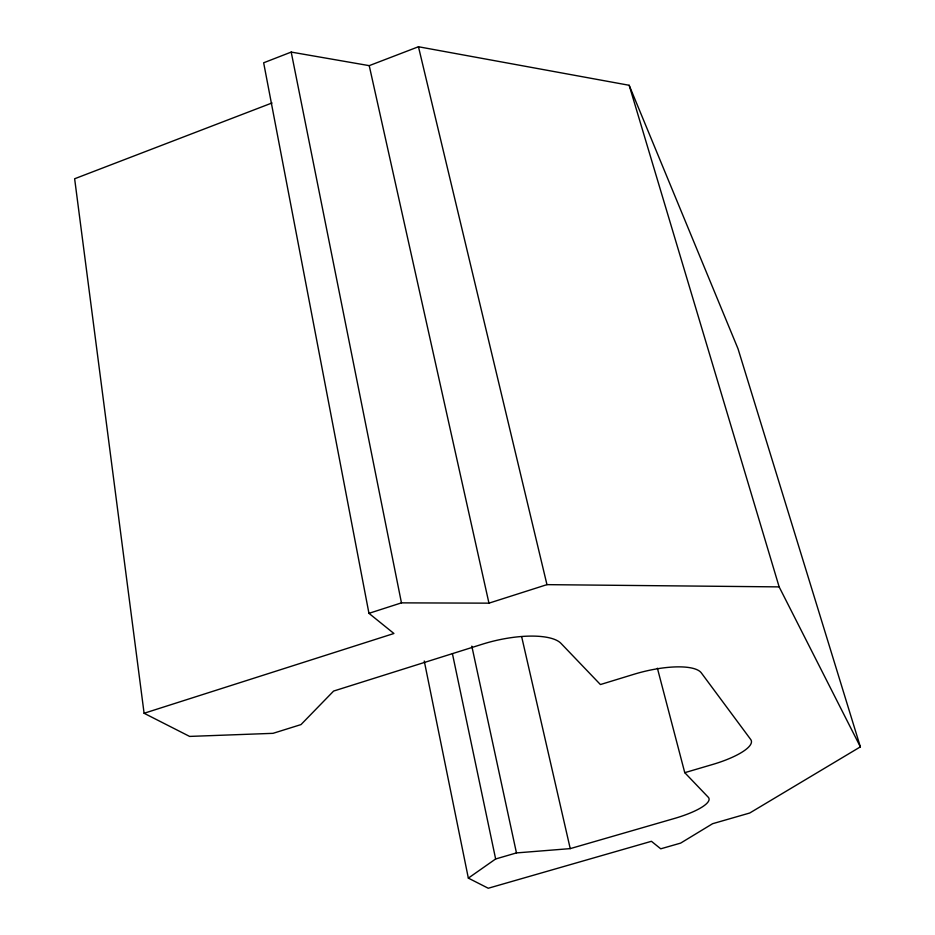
<?xml version="1.0" encoding="UTF-8"?>
<svg xmlns="http://www.w3.org/2000/svg" width="935" height="935" viewBox="0 0 935 935"><rect width="100%" height="100%" fill="white"/><g stroke="black" fill="none" stroke-linecap="round" stroke-linejoin="round"><path stroke-width="1.4" d="M424.256 660.998L468.341 878.117L495.643 858.973L516.459 852.919L570.233 848.618L674.474 818.452A45.464 11.138 -13.9 0 0 708.204 797.169L684.759 772.672L657.399 668.209M272.027 102.967L74.636 178.76L144.095 713.265L393.927 633.498L368.951 613.337L263.658 62.785L291.206 52.08L369.231 65.649L418.459 46.75L629.173 85.284L738.019 348.767L860.364 746.866L749.718 813.018L712.61 823.7L680.633 843.113L660.741 848.816L651.426 841.301L488.257 888.25L468.341 878.117M368.951 613.337L401.454 602.865L488.958 603.157L546.963 584.644L779.147 586.888L860.364 746.866M684.759 772.672L712.493 764.514A49.964 13.394 -14.4 0 0 750.712 739.491L701.344 672.919A57.21 17.625 -14.2 0 0 633.685 674.357L600.41 684.549L561 643.385A63.054 21.423 -12.7 0 0 482.448 644.18L333.62 691.058L301 724.59L273.02 733.332L189.618 736.418L144.095 713.265M629.173 85.284L779.147 586.888M418.459 46.75L546.963 584.644M521.66 636.712L570.233 848.618M369.231 65.649L488.958 603.157M471.813 646.132L516.459 852.919M452.435 653.729L495.643 858.973M291.206 52.08L401.454 602.865"/></g></svg>
